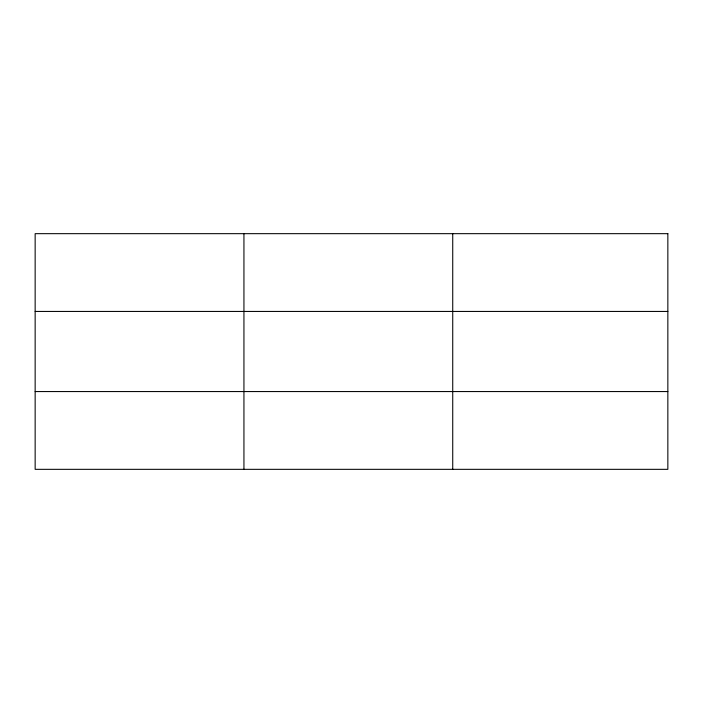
<?xml version="1.0" encoding="UTF-8"?>
<svg xmlns="http://www.w3.org/2000/svg" width="703" height="703" viewBox="0 0 703 703"><rect width="100%" height="100%" fill="white"/><g stroke="black" fill="none" stroke-linecap="round" stroke-linejoin="round"><path stroke-width="1.05" d="M243.941 469.332L243.941 233.668M452.732 469.332L452.732 233.668M35.15 311.438L667.85 311.438M35.15 391.562L667.85 391.562M667.85 233.668L667.85 469.332L35.15 469.332L35.15 233.668L667.85 233.668"/></g></svg>
